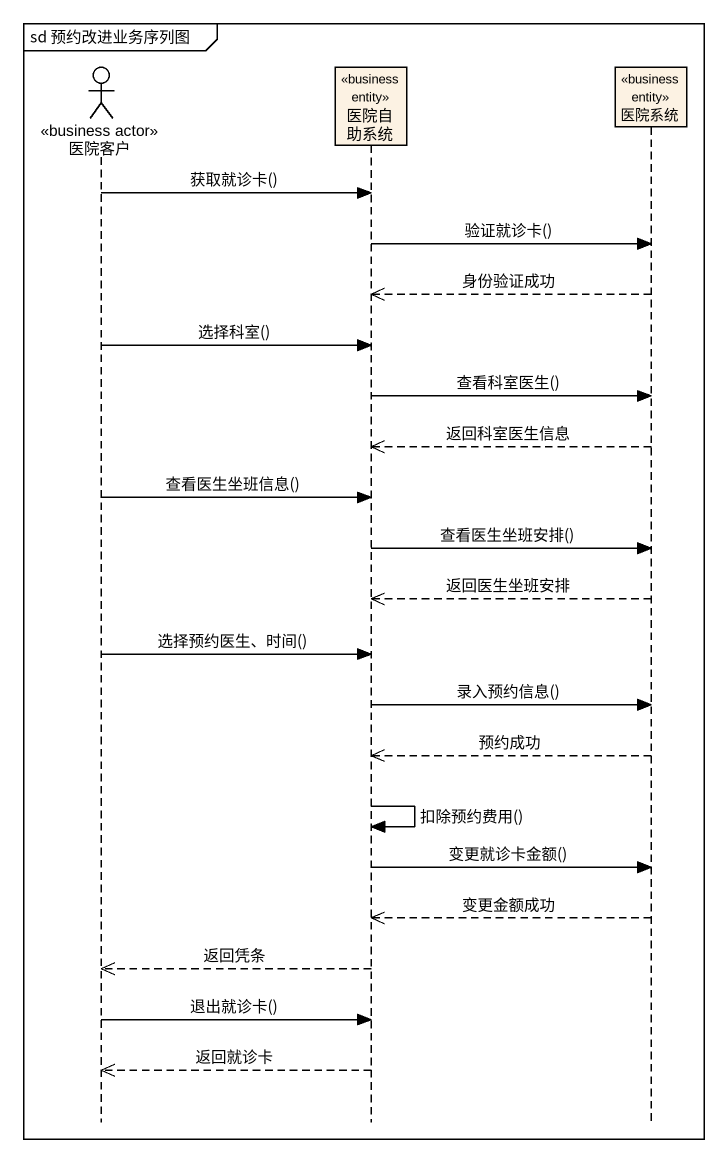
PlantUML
@startuml
mainframe sd 预约改进业务序列图
hide footbox
actor 医院客户 <<business actor>>
participant 医院自助系统 <<business entity>>
participant 医院系统 <<business entity>>

医院客户 -> 医院自助系统 : 获取就诊卡()
医院自助系统 -> 医院系统 : 验证就诊卡()
医院系统 -->> 医院自助系统 : 身份验证成功
医院客户 -> 医院自助系统 : 选择科室()
医院自助系统 -> 医院系统 : 查看科室医生()
医院系统 -->> 医院自助系统 : 返回科室医生信息
医院客户 -> 医院自助系统 : 查看医生坐班信息()
医院自助系统 -> 医院系统 : 查看医生坐班安排()
医院系统 -->> 医院自助系统 : 返回医生坐班安排
医院客户 -> 医院自助系统 : 选择预约医生、时间()
医院自助系统 -> 医院系统 : 录入预约信息()
医院系统 -->> 医院自助系统 : 预约成功
医院自助系统 -> 医院自助系统 : 扣除预约费用()
医院自助系统 -> 医院系统 : 变更就诊卡金额()
医院系统 -->> 医院自助系统 : 变更金额成功
医院自助系统 -->> 医院客户 : 返回凭条
医院客户 -> 医院自助系统 : 退出就诊卡()
医院自助系统 -->> 医院客户 : 返回就诊卡
@enduml
